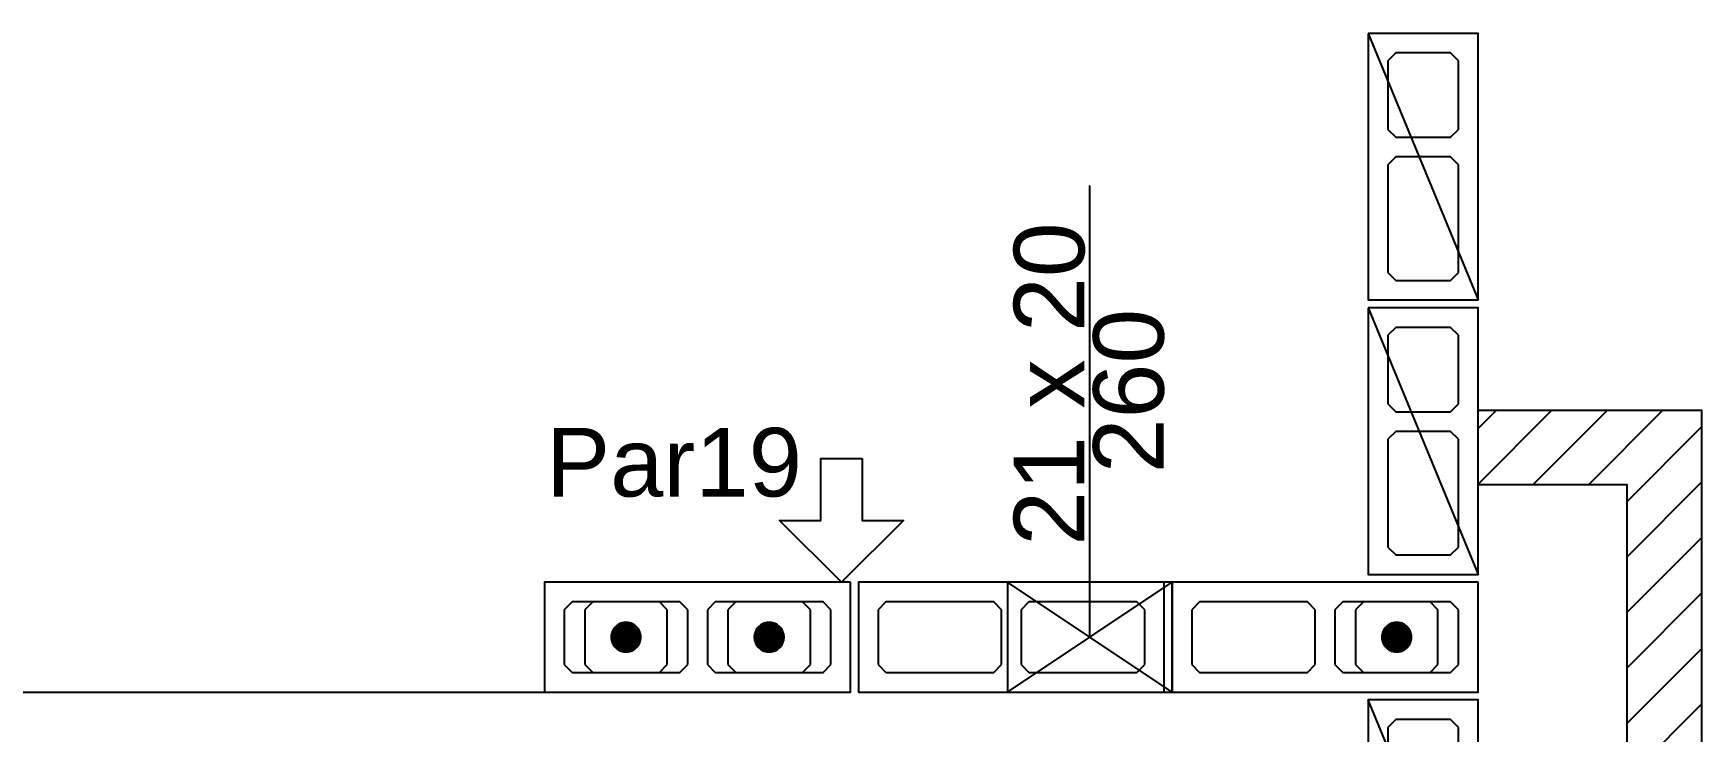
# Model space of a CAD drawing. Extents: x 0 to 119, y 0 to 84.
# Drawn here: x 27.327 to 31.58, y 40.42 to 42.201 of the extents above; entities that cross this region are included whole.
import ezdxf

# ---------------------------------------------------------------- set-up
doc = ezdxf.new("R2010")
doc.units = 0
doc.header["$MEASUREMENT"] = 0
doc.linetypes.add('ESTILO_TQS_0005', pattern=[0.4, 0.3, -0.1])
for name, color, linetype in [('27', 250, 'CONTINUOUS'), ('29', 9, 'CONTINUOUS'), ('3', 7, 'CONTINUOUS'), ('35', 255, 'CONTINUOUS')]:
    doc.layers.add(name, color=color, linetype=linetype)
doc.styles.add('TQS_ARIAL', font='arial.ttf')

msp = doc.modelspace()

# ---------------------------------------------------------------- linework, layer by layer
at = {"layer": '27', "color": 250, "linetype": 'ESTILO_TQS_0005'}
for points in [[(30.80025, 42.15055), (30.78025, 42.13055), (30.78025, 41.95555), (30.80025, 41.93555), (30.94025, 41.93555), (30.96025, 41.95555), (30.96025, 42.13055), (30.94025, 42.15055), (30.80025, 42.15055)], [(30.80025, 41.88555), (30.78025, 41.86555), (30.78025, 41.59055), (30.80025, 41.57055), (30.94025, 41.57055), (30.96025, 41.59055), (30.96025, 41.86555), (30.94025, 41.88555), (30.80025, 41.88555)], [(30.80025, 41.45055), (30.78025, 41.43055), (30.78025, 41.25555), (30.80025, 41.23555), (30.94025, 41.23555), (30.96025, 41.25555), (30.96025, 41.43055), (30.94025, 41.45055), (30.80025, 41.45055)], [(30.80025, 41.18555), (30.78025, 41.16555), (30.78025, 40.89055), (30.80025, 40.87055), (30.94025, 40.87055), (30.96025, 40.89055), (30.96025, 41.16555), (30.94025, 41.18555), (30.80025, 41.18555)], [(28.99525, 40.73055), (28.97525, 40.75055), (28.70025, 40.75055), (28.68025, 40.73055), (28.68025, 40.59055), (28.70025, 40.57055), (28.97525, 40.57055), (28.99525, 40.59055), (28.99525, 40.73055)], [(29.36025, 40.73055), (29.34025, 40.75055), (29.06525, 40.75055), (29.04525, 40.73055), (29.04525, 40.59055), (29.06525, 40.57055), (29.34025, 40.57055), (29.36025, 40.59055), (29.36025, 40.73055)], [(29.79525, 40.73055), (29.77525, 40.75055), (29.50025, 40.75055), (29.48025, 40.73055), (29.48025, 40.59055), (29.50025, 40.57055), (29.77525, 40.57055), (29.79525, 40.59055), (29.79525, 40.73055)], [(30.16025, 40.73055), (30.14025, 40.75055), (29.86525, 40.75055), (29.84525, 40.73055), (29.84525, 40.59055), (29.86525, 40.57055), (30.14025, 40.57055), (30.16025, 40.59055), (30.16025, 40.73055)], [(30.59525, 40.73055), (30.57525, 40.75055), (30.30025, 40.75055), (30.28025, 40.73055), (30.28025, 40.59055), (30.30025, 40.57055), (30.57525, 40.57055), (30.59525, 40.59055), (30.59525, 40.73055)], [(30.96025, 40.73055), (30.94025, 40.75055), (30.66525, 40.75055), (30.64525, 40.73055), (30.64525, 40.59055), (30.66525, 40.57055), (30.94025, 40.57055), (30.96025, 40.59055), (30.96025, 40.73055)], [(30.94025, 40.13555), (30.96025, 40.15555), (30.96025, 40.43055), (30.94025, 40.45055), (30.80025, 40.45055), (30.78025, 40.43055), (30.78025, 40.15555), (30.80025, 40.13555), (30.94025, 40.13555)]]:
    msp.add_lwpolyline(points, dxfattribs=at)
at = {"layer": '29', "color": 9, "linetype": 'Continuous'}
for p, q in [((31.01025, 41.051166), (31.198608, 41.239525)), ((31.01025, 41.192588), (31.057187, 41.239525)), ((31.15003, 41.049525), (31.34003, 41.239525)), ((31.291451, 41.049525), (31.481451, 41.239525)), ((31.390294, 41.006946), (31.580293, 41.196945)), ((31.390294, 40.865525), (31.580293, 41.055524)), ((31.390294, 40.724103), (31.580293, 40.914102)), ((31.390294, 40.582682), (31.580293, 40.772681)), ((31.390294, 40.441261), (31.580293, 40.631259)), ((31.390294, 40.299839), (31.580293, 40.489838))]:
    msp.add_line(p, q, dxfattribs=at)
msp.add_lwpolyline([(31.01025, 41.239525), (31.580293, 41.239525), (31.580293, 39.40055), (31.390294, 39.40055), (31.390294, 41.049525), (31.01025, 41.049525), (31.01025, 41.239525)], dxfattribs=at)
at = {"layer": '3', "color": 7, "linetype": 'Continuous'}
for p, q in [((30.73025, 42.20055), (31.01025, 41.52055)), ((30.73025, 41.50055), (31.01025, 40.82055)), ((30.23025, 40.52055), (29.81025, 40.80055)), ((29.81025, 40.52055), (30.23025, 40.80055)), ((28.75275, 40.75055), (28.73275, 40.73055)), ((28.92275, 40.75055), (28.75275, 40.75055)), ((28.94275, 40.73055), (28.92275, 40.75055)), ((29.11775, 40.75055), (29.09775, 40.73055)), ((29.28775, 40.75055), (29.11775, 40.75055)), ((29.30775, 40.73055), (29.28775, 40.75055)), ((30.71775, 40.75055), (30.69775, 40.73055)), ((30.88775, 40.75055), (30.71775, 40.75055)), ((30.90775, 40.73055), (30.88775, 40.75055)), ((28.73275, 40.73055), (28.73275, 40.59055)), ((28.94275, 40.59055), (28.94275, 40.73055)), ((29.09775, 40.73055), (29.09775, 40.59055)), ((29.30775, 40.59055), (29.30775, 40.73055)), ((30.69775, 40.73055), (30.69775, 40.59055)), ((30.90775, 40.59055), (30.90775, 40.73055)), ((28.73275, 40.59055), (28.75275, 40.57055)), ((28.92275, 40.57055), (28.94275, 40.59055)), ((29.09775, 40.59055), (29.11775, 40.57055)), ((29.28775, 40.57055), (29.30775, 40.59055)), ((30.69775, 40.59055), (30.71775, 40.57055)), ((30.88775, 40.57055), (30.90775, 40.59055)), ((28.75275, 40.57055), (28.92275, 40.57055)), ((29.11775, 40.57055), (29.28775, 40.57055)), ((30.71775, 40.57055), (30.88775, 40.57055)), ((31.01025, 39.82055), (30.73025, 40.50055))]:
    msp.add_line(p, q, dxfattribs=at)
for points in [[(30.73025, 42.20055), (30.73025, 41.52055), (31.01025, 41.52055), (31.01025, 42.20055), (30.73025, 42.20055)], [(30.02025, 40.66055), (30.02025, 41.812779)], [(30.73025, 41.50055), (30.73025, 40.82055), (31.01025, 40.82055), (31.01025, 41.50055), (30.73025, 41.50055)], [(29.439762, 41.116497), (29.439762, 40.958524), (29.545078, 40.958524), (29.387104, 40.80055), (29.229131, 40.958524), (29.334446, 40.958524), (29.334446, 41.116497), (29.439762, 41.116497)], [(29.41025, 40.80055), (28.63025, 40.80055), (28.63025, 40.52055), (29.41025, 40.52055), (29.41025, 40.80055)], [(30.21025, 40.80055), (29.43025, 40.80055), (29.43025, 40.52055), (30.21025, 40.52055), (30.21025, 40.80055)], [(30.23025, 40.52055), (30.23025, 40.80055), (29.81025, 40.80055), (29.81025, 40.52055), (30.23025, 40.52055)], [(31.01025, 40.80055), (30.23025, 40.80055), (30.23025, 40.52055), (31.01025, 40.52055), (31.01025, 40.80055)], [(28.83835, 40.66055), (28.838347, 40.660489), (28.838338, 40.660429), (28.838322, 40.66037), (28.838301, 40.660313), (28.838275, 40.660259), (28.838242, 40.660207), (28.838205, 40.660159), (28.838163, 40.660115), (28.838117, 40.660076), (28.838067, 40.660041), (28.838014, 40.660011), (28.837958, 40.659987), (28.8379, 40.659969), (28.837841, 40.659957), (28.83778, 40.659951), (28.83772, 40.659951), (28.837659, 40.659957), (28.8376, 40.659969), (28.837542, 40.659987), (28.837486, 40.660011), (28.837433, 40.660041), (28.837383, 40.660076), (28.837337, 40.660115), (28.837295, 40.660159), (28.837258, 40.660207), (28.837225, 40.660259), (28.837199, 40.660313), (28.837178, 40.66037), (28.837162, 40.660429), (28.837153, 40.660489), (28.83715, 40.66055), (28.87555, 40.66055), (28.875356, 40.664374), (28.874776, 40.668159), (28.873816, 40.671866), (28.872487, 40.675457), (28.8708, 40.678894), (28.868775, 40.682144), (28.866431, 40.685172), (28.863793, 40.687947), (28.860888, 40.690441), (28.857745, 40.692629), (28.854397, 40.694487), (28.850878, 40.695997), (28.847225, 40.697143), (28.843474, 40.697914), (28.839665, 40.698301), (28.835835, 40.698301), (28.832026, 40.697914), (28.828275, 40.697143), (28.824622, 40.695997), (28.821103, 40.694487), (28.817755, 40.692629), (28.814612, 40.690441), (28.811707, 40.687947), (28.809069, 40.685172), (28.806725, 40.682144), (28.8047, 40.678894), (28.803013, 40.675457), (28.801684, 40.671866), (28.800724, 40.668159), (28.800144, 40.664374), (28.79995, 40.66055), (28.83835, 40.66055)], [(29.20335, 40.66055), (29.203347, 40.660489), (29.203338, 40.660429), (29.203322, 40.66037), (29.203301, 40.660313), (29.203275, 40.660259), (29.203242, 40.660207), (29.203205, 40.660159), (29.203163, 40.660115), (29.203117, 40.660076), (29.203067, 40.660041), (29.203014, 40.660011), (29.202958, 40.659987), (29.2029, 40.659969), (29.202841, 40.659957), (29.20278, 40.659951), (29.20272, 40.659951), (29.202659, 40.659957), (29.2026, 40.659969), (29.202542, 40.659987), (29.202486, 40.660011), (29.202433, 40.660041), (29.202383, 40.660076), (29.202337, 40.660115), (29.202295, 40.660159), (29.202258, 40.660207), (29.202225, 40.660259), (29.202199, 40.660313), (29.202178, 40.66037), (29.202162, 40.660429), (29.202153, 40.660489), (29.20215, 40.66055), (29.24055, 40.66055), (29.240356, 40.664374), (29.239776, 40.668159), (29.238816, 40.671866), (29.237487, 40.675457), (29.2358, 40.678894), (29.233775, 40.682144), (29.231431, 40.685172), (29.228793, 40.687947), (29.225888, 40.690441), (29.222745, 40.692629), (29.219397, 40.694487), (29.215878, 40.695997), (29.212225, 40.697143), (29.208474, 40.697914), (29.204665, 40.698301), (29.200835, 40.698301), (29.197026, 40.697914), (29.193275, 40.697143), (29.189622, 40.695997), (29.186103, 40.694487), (29.182755, 40.692629), (29.179612, 40.690441), (29.176707, 40.687947), (29.174069, 40.685172), (29.171725, 40.682144), (29.1697, 40.678894), (29.168013, 40.675457), (29.166684, 40.671866), (29.165724, 40.668159), (29.165144, 40.664374), (29.16495, 40.66055), (29.20335, 40.66055)], [(30.80335, 40.66055), (30.803347, 40.660489), (30.803338, 40.660429), (30.803322, 40.66037), (30.803301, 40.660313), (30.803275, 40.660259), (30.803242, 40.660207), (30.803205, 40.660159), (30.803163, 40.660115), (30.803117, 40.660076), (30.803067, 40.660041), (30.803014, 40.660011), (30.802958, 40.659987), (30.8029, 40.659969), (30.802841, 40.659957), (30.80278, 40.659951), (30.80272, 40.659951), (30.802659, 40.659957), (30.8026, 40.659969), (30.802542, 40.659987), (30.802486, 40.660011), (30.802433, 40.660041), (30.802383, 40.660076), (30.802337, 40.660115), (30.802295, 40.660159), (30.802258, 40.660207), (30.802225, 40.660259), (30.802199, 40.660313), (30.802178, 40.66037), (30.802162, 40.660429), (30.802153, 40.660489), (30.80215, 40.66055), (30.84055, 40.66055), (30.840356, 40.664374), (30.839776, 40.668159), (30.838816, 40.671866), (30.837487, 40.675457), (30.8358, 40.678894), (30.833775, 40.682144), (30.831431, 40.685172), (30.828793, 40.687947), (30.825888, 40.690441), (30.822745, 40.692629), (30.819397, 40.694487), (30.815878, 40.695997), (30.812225, 40.697143), (30.808474, 40.697914), (30.804665, 40.698301), (30.800835, 40.698301), (30.797026, 40.697914), (30.793275, 40.697143), (30.789622, 40.695997), (30.786103, 40.694487), (30.782755, 40.692629), (30.779612, 40.690441), (30.776707, 40.687947), (30.774069, 40.685172), (30.771725, 40.682144), (30.7697, 40.678894), (30.768013, 40.675457), (30.766684, 40.671866), (30.765724, 40.668159), (30.765144, 40.664374), (30.76495, 40.66055), (30.80335, 40.66055)], [(28.83715, 40.66055), (28.837153, 40.660611), (28.837162, 40.660671), (28.837178, 40.66073), (28.837199, 40.660787), (28.837225, 40.660841), (28.837258, 40.660893), (28.837295, 40.660941), (28.837337, 40.660985), (28.837383, 40.661024), (28.837433, 40.661059), (28.837486, 40.661089), (28.837542, 40.661113), (28.8376, 40.661131), (28.837659, 40.661143), (28.83772, 40.661149), (28.83778, 40.661149), (28.837841, 40.661143), (28.8379, 40.661131), (28.837958, 40.661113), (28.838014, 40.661089), (28.838067, 40.661059), (28.838117, 40.661024), (28.838163, 40.660985), (28.838205, 40.660941), (28.838242, 40.660893), (28.838275, 40.660841), (28.838301, 40.660787), (28.838322, 40.66073), (28.838338, 40.660671), (28.838347, 40.660611), (28.83835, 40.66055), (28.79995, 40.66055), (28.800144, 40.656726), (28.800724, 40.652941), (28.801684, 40.649234), (28.803013, 40.645643), (28.8047, 40.642206), (28.806725, 40.638956), (28.809069, 40.635928), (28.811707, 40.633153), (28.814612, 40.630659), (28.817755, 40.628471), (28.821103, 40.626613), (28.824622, 40.625103), (28.828275, 40.623957), (28.832026, 40.623186), (28.835835, 40.622799), (28.839665, 40.622799), (28.843474, 40.623186), (28.847225, 40.623957), (28.850878, 40.625103), (28.854397, 40.626613), (28.857745, 40.628471), (28.860888, 40.630659), (28.863793, 40.633153), (28.866431, 40.635928), (28.868775, 40.638956), (28.8708, 40.642206), (28.872487, 40.645643), (28.873816, 40.649234), (28.874776, 40.652941), (28.875356, 40.656726), (28.87555, 40.66055), (28.83715, 40.66055)], [(29.20215, 40.66055), (29.202153, 40.660611), (29.202162, 40.660671), (29.202178, 40.66073), (29.202199, 40.660787), (29.202225, 40.660841), (29.202258, 40.660893), (29.202295, 40.660941), (29.202337, 40.660985), (29.202383, 40.661024), (29.202433, 40.661059), (29.202486, 40.661089), (29.202542, 40.661113), (29.2026, 40.661131), (29.202659, 40.661143), (29.20272, 40.661149), (29.20278, 40.661149), (29.202841, 40.661143), (29.2029, 40.661131), (29.202958, 40.661113), (29.203014, 40.661089), (29.203067, 40.661059), (29.203117, 40.661024), (29.203163, 40.660985), (29.203205, 40.660941), (29.203242, 40.660893), (29.203275, 40.660841), (29.203301, 40.660787), (29.203322, 40.66073), (29.203338, 40.660671), (29.203347, 40.660611), (29.20335, 40.66055), (29.16495, 40.66055), (29.165144, 40.656726), (29.165724, 40.652941), (29.166684, 40.649234), (29.168013, 40.645643), (29.1697, 40.642206), (29.171725, 40.638956), (29.174069, 40.635928), (29.176707, 40.633153), (29.179612, 40.630659), (29.182755, 40.628471), (29.186103, 40.626613), (29.189622, 40.625103), (29.193275, 40.623957), (29.197026, 40.623186), (29.200835, 40.622799), (29.204665, 40.622799), (29.208474, 40.623186), (29.212225, 40.623957), (29.215878, 40.625103), (29.219397, 40.626613), (29.222745, 40.628471), (29.225888, 40.630659), (29.228793, 40.633153), (29.231431, 40.635928), (29.233775, 40.638956), (29.2358, 40.642206), (29.237487, 40.645643), (29.238816, 40.649234), (29.239776, 40.652941), (29.240356, 40.656726), (29.24055, 40.66055), (29.20215, 40.66055)], [(30.80215, 40.66055), (30.802153, 40.660611), (30.802162, 40.660671), (30.802178, 40.66073), (30.802199, 40.660787), (30.802225, 40.660841), (30.802258, 40.660893), (30.802295, 40.660941), (30.802337, 40.660985), (30.802383, 40.661024), (30.802433, 40.661059), (30.802486, 40.661089), (30.802542, 40.661113), (30.8026, 40.661131), (30.802659, 40.661143), (30.80272, 40.661149), (30.80278, 40.661149), (30.802841, 40.661143), (30.8029, 40.661131), (30.802958, 40.661113), (30.803014, 40.661089), (30.803067, 40.661059), (30.803117, 40.661024), (30.803163, 40.660985), (30.803205, 40.660941), (30.803242, 40.660893), (30.803275, 40.660841), (30.803301, 40.660787), (30.803322, 40.66073), (30.803338, 40.660671), (30.803347, 40.660611), (30.80335, 40.66055), (30.76495, 40.66055), (30.765144, 40.656726), (30.765724, 40.652941), (30.766684, 40.649234), (30.768013, 40.645643), (30.7697, 40.642206), (30.771725, 40.638956), (30.774069, 40.635928), (30.776707, 40.633153), (30.779612, 40.630659), (30.782755, 40.628471), (30.786103, 40.626613), (30.789622, 40.625103), (30.793275, 40.623957), (30.797026, 40.623186), (30.800835, 40.622799), (30.804665, 40.622799), (30.808474, 40.623186), (30.812225, 40.623957), (30.815878, 40.625103), (30.819397, 40.626613), (30.822745, 40.628471), (30.825888, 40.630659), (30.828793, 40.633153), (30.831431, 40.635928), (30.833775, 40.638956), (30.8358, 40.642206), (30.837487, 40.645643), (30.838816, 40.649234), (30.839776, 40.652941), (30.840356, 40.656726), (30.84055, 40.66055), (30.80215, 40.66055)], [(25.61025, 40.52055), (28.63025, 40.52055)], [(31.01025, 39.82055), (31.01025, 40.50055), (30.73025, 40.50055), (30.73025, 39.82055), (31.01025, 39.82055)]]:
    msp.add_lwpolyline(points, dxfattribs=at)
for centre in [(28.83775, 40.66055), (29.20275, 40.66055), (30.80275, 40.66055)]:
    msp.add_circle(centre, 0.0372, dxfattribs=at)
for points in [[(28.83835, 40.66055), (28.800724, 40.668159), (28.800144, 40.664374)], [(28.83835, 40.66055), (28.801684, 40.671866), (28.800724, 40.668159)], [(28.83835, 40.66055), (28.803013, 40.675457), (28.801684, 40.671866)], [(28.83835, 40.66055), (28.8047, 40.678894), (28.803013, 40.675457)], [(28.83835, 40.66055), (28.806725, 40.682144), (28.8047, 40.678894)], [(28.83835, 40.66055), (28.809069, 40.685172), (28.806725, 40.682144)], [(28.83835, 40.66055), (28.811707, 40.687947), (28.809069, 40.685172)], [(28.83835, 40.66055), (28.814612, 40.690441), (28.811707, 40.687947)], [(28.83835, 40.66055), (28.817755, 40.692629), (28.814612, 40.690441)], [(28.83835, 40.66055), (28.821103, 40.694487), (28.817755, 40.692629)], [(28.83835, 40.66055), (28.824622, 40.695997), (28.821103, 40.694487)], [(28.83835, 40.66055), (28.828275, 40.697143), (28.824622, 40.695997)], [(28.83835, 40.66055), (28.832026, 40.697914), (28.828275, 40.697143)], [(28.83835, 40.66055), (28.835835, 40.698301), (28.832026, 40.697914)], [(28.83835, 40.66055), (28.839665, 40.698301), (28.835835, 40.698301)], [(28.87555, 40.66055), (28.839665, 40.698301), (28.83835, 40.66055)], [(28.87555, 40.66055), (28.843474, 40.697914), (28.839665, 40.698301)], [(28.87555, 40.66055), (28.847225, 40.697143), (28.843474, 40.697914)], [(28.87555, 40.66055), (28.850878, 40.695997), (28.847225, 40.697143)], [(28.87555, 40.66055), (28.854397, 40.694487), (28.850878, 40.695997)], [(28.87555, 40.66055), (28.857745, 40.692629), (28.854397, 40.694487)], [(28.87555, 40.66055), (28.860888, 40.690441), (28.857745, 40.692629)], [(28.87555, 40.66055), (28.863793, 40.687947), (28.860888, 40.690441)], [(28.87555, 40.66055), (28.866431, 40.685172), (28.863793, 40.687947)], [(28.87555, 40.66055), (28.868775, 40.682144), (28.866431, 40.685172)], [(28.87555, 40.66055), (28.8708, 40.678894), (28.868775, 40.682144)], [(28.87555, 40.66055), (28.872487, 40.675457), (28.8708, 40.678894)], [(28.87555, 40.66055), (28.873816, 40.671866), (28.872487, 40.675457)], [(28.87555, 40.66055), (28.874776, 40.668159), (28.873816, 40.671866)], [(28.87555, 40.66055), (28.875356, 40.664374), (28.874776, 40.668159)], [(29.20335, 40.66055), (29.165724, 40.668159), (29.165144, 40.664374)], [(29.20335, 40.66055), (29.166684, 40.671866), (29.165724, 40.668159)], [(29.20335, 40.66055), (29.168013, 40.675457), (29.166684, 40.671866)], [(29.20335, 40.66055), (29.1697, 40.678894), (29.168013, 40.675457)], [(29.20335, 40.66055), (29.171725, 40.682144), (29.1697, 40.678894)], [(29.20335, 40.66055), (29.174069, 40.685172), (29.171725, 40.682144)], [(29.20335, 40.66055), (29.176707, 40.687947), (29.174069, 40.685172)], [(29.20335, 40.66055), (29.179612, 40.690441), (29.176707, 40.687947)], [(29.20335, 40.66055), (29.182755, 40.692629), (29.179612, 40.690441)], [(29.20335, 40.66055), (29.186103, 40.694487), (29.182755, 40.692629)], [(29.20335, 40.66055), (29.189622, 40.695997), (29.186103, 40.694487)], [(29.20335, 40.66055), (29.193275, 40.697143), (29.189622, 40.695997)], [(29.20335, 40.66055), (29.197026, 40.697914), (29.193275, 40.697143)], [(29.20335, 40.66055), (29.200835, 40.698301), (29.197026, 40.697914)], [(29.20335, 40.66055), (29.204665, 40.698301), (29.200835, 40.698301)], [(29.24055, 40.66055), (29.204665, 40.698301), (29.20335, 40.66055)], [(29.24055, 40.66055), (29.208474, 40.697914), (29.204665, 40.698301)], [(29.24055, 40.66055), (29.212225, 40.697143), (29.208474, 40.697914)], [(29.24055, 40.66055), (29.215878, 40.695997), (29.212225, 40.697143)], [(29.24055, 40.66055), (29.219397, 40.694487), (29.215878, 40.695997)], [(29.24055, 40.66055), (29.222745, 40.692629), (29.219397, 40.694487)], [(29.24055, 40.66055), (29.225888, 40.690441), (29.222745, 40.692629)], [(29.24055, 40.66055), (29.228793, 40.687947), (29.225888, 40.690441)], [(29.24055, 40.66055), (29.231431, 40.685172), (29.228793, 40.687947)], [(29.24055, 40.66055), (29.233775, 40.682144), (29.231431, 40.685172)], [(29.24055, 40.66055), (29.2358, 40.678894), (29.233775, 40.682144)], [(29.24055, 40.66055), (29.237487, 40.675457), (29.2358, 40.678894)], [(29.24055, 40.66055), (29.238816, 40.671866), (29.237487, 40.675457)], [(29.24055, 40.66055), (29.239776, 40.668159), (29.238816, 40.671866)], [(29.24055, 40.66055), (29.240356, 40.664374), (29.239776, 40.668159)], [(30.80335, 40.66055), (30.765724, 40.668159), (30.765144, 40.664374)], [(30.80335, 40.66055), (30.766684, 40.671866), (30.765724, 40.668159)], [(30.80335, 40.66055), (30.768013, 40.675457), (30.766684, 40.671866)], [(30.80335, 40.66055), (30.7697, 40.678894), (30.768013, 40.675457)], [(30.80335, 40.66055), (30.771725, 40.682144), (30.7697, 40.678894)], [(30.80335, 40.66055), (30.774069, 40.685172), (30.771725, 40.682144)], [(30.80335, 40.66055), (30.776707, 40.687947), (30.774069, 40.685172)], [(30.80335, 40.66055), (30.779612, 40.690441), (30.776707, 40.687947)], [(30.80335, 40.66055), (30.782755, 40.692629), (30.779612, 40.690441)], [(30.80335, 40.66055), (30.786103, 40.694487), (30.782755, 40.692629)], [(30.80335, 40.66055), (30.789622, 40.695997), (30.786103, 40.694487)], [(30.80335, 40.66055), (30.793275, 40.697143), (30.789622, 40.695997)], [(30.80335, 40.66055), (30.797026, 40.697914), (30.793275, 40.697143)], [(30.80335, 40.66055), (30.800835, 40.698301), (30.797026, 40.697914)], [(30.80335, 40.66055), (30.804665, 40.698301), (30.800835, 40.698301)], [(30.84055, 40.66055), (30.804665, 40.698301), (30.80335, 40.66055)], [(30.84055, 40.66055), (30.808474, 40.697914), (30.804665, 40.698301)], [(30.84055, 40.66055), (30.812225, 40.697143), (30.808474, 40.697914)], [(30.84055, 40.66055), (30.815878, 40.695997), (30.812225, 40.697143)], [(30.84055, 40.66055), (30.819397, 40.694487), (30.815878, 40.695997)], [(30.84055, 40.66055), (30.822745, 40.692629), (30.819397, 40.694487)], [(30.84055, 40.66055), (30.825888, 40.690441), (30.822745, 40.692629)], [(30.84055, 40.66055), (30.828793, 40.687947), (30.825888, 40.690441)], [(30.84055, 40.66055), (30.831431, 40.685172), (30.828793, 40.687947)], [(30.84055, 40.66055), (30.833775, 40.682144), (30.831431, 40.685172)], [(30.84055, 40.66055), (30.8358, 40.678894), (30.833775, 40.682144)], [(30.84055, 40.66055), (30.837487, 40.675457), (30.8358, 40.678894)], [(30.84055, 40.66055), (30.838816, 40.671866), (30.837487, 40.675457)], [(30.84055, 40.66055), (30.839776, 40.668159), (30.838816, 40.671866)], [(30.84055, 40.66055), (30.840356, 40.664374), (30.839776, 40.668159)], [(28.83835, 40.66055), (28.800144, 40.664374), (28.79995, 40.66055)], [(28.83715, 40.66055), (28.79995, 40.66055), (28.800144, 40.656726)], [(28.83715, 40.66055), (28.800144, 40.656726), (28.800724, 40.652941)], [(28.83715, 40.66055), (28.800724, 40.652941), (28.801684, 40.649234)], [(28.83715, 40.66055), (28.801684, 40.649234), (28.803013, 40.645643)], [(28.83715, 40.66055), (28.803013, 40.645643), (28.8047, 40.642206)], [(28.83715, 40.66055), (28.8047, 40.642206), (28.806725, 40.638956)], [(28.83715, 40.66055), (28.806725, 40.638956), (28.809069, 40.635928)], [(28.83715, 40.66055), (28.809069, 40.635928), (28.811707, 40.633153)], [(28.83715, 40.66055), (28.811707, 40.633153), (28.814612, 40.630659)], [(28.83715, 40.66055), (28.814612, 40.630659), (28.817755, 40.628471)], [(28.83715, 40.66055), (28.817755, 40.628471), (28.821103, 40.626613)], [(28.83715, 40.66055), (28.821103, 40.626613), (28.824622, 40.625103)], [(28.83715, 40.66055), (28.824622, 40.625103), (28.828275, 40.623957)], [(28.83715, 40.66055), (28.828275, 40.623957), (28.832026, 40.623186)], [(28.83715, 40.66055), (28.832026, 40.623186), (28.835835, 40.622799)], [(28.83715, 40.66055), (28.835835, 40.622799), (28.839665, 40.622799)], [(28.837383, 40.661024), (28.837178, 40.66073), (28.83715, 40.66055)], [(28.837383, 40.661024), (28.83715, 40.66055), (28.83715, 40.66055)], [(28.837383, 40.661024), (28.83715, 40.66055), (28.83715, 40.66055)], [(28.837383, 40.661024), (28.83715, 40.66055), (28.83715, 40.66055)], [(28.837383, 40.661024), (28.83715, 40.66055), (28.83715, 40.66055)], [(28.837383, 40.661024), (28.83715, 40.66055), (28.83715, 40.66055)], [(28.837383, 40.661024), (28.83715, 40.66055), (28.83715, 40.66055)], [(28.837383, 40.661024), (28.83715, 40.66055), (28.83715, 40.66055)], [(28.837383, 40.661024), (28.83715, 40.66055), (28.83715, 40.66055)], [(28.837383, 40.661024), (28.83715, 40.66055), (28.83715, 40.66055)], [(28.837383, 40.661024), (28.83715, 40.66055), (28.83715, 40.66055)], [(28.837383, 40.661024), (28.83715, 40.66055), (28.83715, 40.66055)], [(28.837383, 40.661024), (28.83715, 40.66055), (28.83715, 40.66055)], [(28.837383, 40.661024), (28.83715, 40.66055), (28.83715, 40.66055)], [(28.837383, 40.661024), (28.83715, 40.66055), (28.83715, 40.66055)], [(28.837383, 40.661024), (28.83715, 40.66055), (28.83715, 40.66055)], [(28.837383, 40.661024), (28.83715, 40.66055), (28.83715, 40.66055)], [(28.837383, 40.661024), (28.83715, 40.66055), (28.83715, 40.66055)], [(28.837383, 40.661024), (28.83715, 40.66055), (28.83715, 40.66055)], [(28.837383, 40.661024), (28.83715, 40.66055), (28.83715, 40.66055)], [(28.837383, 40.661024), (28.83715, 40.66055), (28.83715, 40.66055)], [(28.837383, 40.661024), (28.83715, 40.66055), (28.83715, 40.66055)], [(28.837383, 40.661024), (28.83715, 40.66055), (28.83715, 40.66055)], [(28.83715, 40.66055), (28.839665, 40.622799), (28.87555, 40.66055)], [(28.837383, 40.661024), (28.837225, 40.660841), (28.837178, 40.66073)], [(28.837383, 40.661024), (28.837258, 40.660893), (28.837225, 40.660841)], [(28.837383, 40.661024), (28.837295, 40.660941), (28.837258, 40.660893)], [(28.837383, 40.661024), (28.837337, 40.660985), (28.837295, 40.660941)], [(28.837383, 40.661024), (28.837383, 40.661024), (28.837337, 40.660985)], [(28.837383, 40.661024), (28.837337, 40.660985), (28.837337, 40.660985)], [(28.837383, 40.661024), (28.837383, 40.661024), (28.837383, 40.661024)], [(28.83835, 40.66055), (28.838117, 40.660076), (28.838117, 40.660076)], [(28.83835, 40.66055), (28.838117, 40.660076), (28.838117, 40.660076)], [(28.83835, 40.66055), (28.838117, 40.660076), (28.838163, 40.660115)], [(28.83835, 40.66055), (28.838163, 40.660115), (28.838163, 40.660115)], [(28.83835, 40.66055), (28.838163, 40.660115), (28.838205, 40.660159)], [(28.83835, 40.66055), (28.838205, 40.660159), (28.838242, 40.660207)], [(28.83835, 40.66055), (28.838242, 40.660207), (28.838275, 40.660259)], [(28.83835, 40.66055), (28.838275, 40.660259), (28.838322, 40.66037)], [(28.83835, 40.66055), (28.838322, 40.66037), (28.83835, 40.66055)], [(28.83835, 40.66055), (28.83835, 40.66055), (28.83835, 40.66055)], [(28.83835, 40.66055), (28.83835, 40.66055), (28.83835, 40.66055)], [(28.83835, 40.66055), (28.83835, 40.66055), (28.83835, 40.66055)], [(28.83835, 40.66055), (28.83835, 40.66055), (28.83835, 40.66055)], [(28.83835, 40.66055), (28.83835, 40.66055), (28.83835, 40.66055)], [(28.83835, 40.66055), (28.83835, 40.66055), (28.83835, 40.66055)], [(28.83835, 40.66055), (28.83835, 40.66055), (28.83835, 40.66055)], [(28.83835, 40.66055), (28.83835, 40.66055), (28.83835, 40.66055)], [(28.83835, 40.66055), (28.83835, 40.66055), (28.83835, 40.66055)], [(28.83835, 40.66055), (28.83835, 40.66055), (28.83835, 40.66055)], [(28.83835, 40.66055), (28.83835, 40.66055), (28.83835, 40.66055)], [(28.83835, 40.66055), (28.83835, 40.66055), (28.83835, 40.66055)], [(28.83835, 40.66055), (28.83835, 40.66055), (28.83835, 40.66055)], [(28.83835, 40.66055), (28.83835, 40.66055), (28.83835, 40.66055)], [(28.83835, 40.66055), (28.83835, 40.66055), (28.83835, 40.66055)], [(28.83835, 40.66055), (28.83835, 40.66055), (28.83835, 40.66055)], [(28.83835, 40.66055), (28.83835, 40.66055), (28.83835, 40.66055)], [(28.83835, 40.66055), (28.83835, 40.66055), (28.83835, 40.66055)], [(28.83835, 40.66055), (28.83835, 40.66055), (28.83835, 40.66055)], [(28.83835, 40.66055), (28.83835, 40.66055), (28.83835, 40.66055)], [(28.83835, 40.66055), (28.83835, 40.66055), (28.83835, 40.66055)], [(28.87555, 40.66055), (28.839665, 40.622799), (28.843474, 40.623186)], [(28.87555, 40.66055), (28.843474, 40.623186), (28.847225, 40.623957)], [(28.87555, 40.66055), (28.847225, 40.623957), (28.850878, 40.625103)], [(28.87555, 40.66055), (28.850878, 40.625103), (28.854397, 40.626613)], [(28.87555, 40.66055), (28.854397, 40.626613), (28.857745, 40.628471)], [(28.87555, 40.66055), (28.857745, 40.628471), (28.860888, 40.630659)], [(28.87555, 40.66055), (28.860888, 40.630659), (28.863793, 40.633153)], [(28.87555, 40.66055), (28.863793, 40.633153), (28.866431, 40.635928)], [(28.87555, 40.66055), (28.866431, 40.635928), (28.868775, 40.638956)], [(28.87555, 40.66055), (28.868775, 40.638956), (28.8708, 40.642206)], [(28.87555, 40.66055), (28.8708, 40.642206), (28.872487, 40.645643)], [(28.87555, 40.66055), (28.872487, 40.645643), (28.873816, 40.649234)], [(28.87555, 40.66055), (28.873816, 40.649234), (28.874776, 40.652941)], [(28.87555, 40.66055), (28.874776, 40.652941), (28.875356, 40.656726)], [(29.20335, 40.66055), (29.165144, 40.664374), (29.16495, 40.66055)], [(29.20215, 40.66055), (29.16495, 40.66055), (29.165144, 40.656726)], [(29.20215, 40.66055), (29.165144, 40.656726), (29.165724, 40.652941)], [(29.20215, 40.66055), (29.165724, 40.652941), (29.166684, 40.649234)], [(29.20215, 40.66055), (29.166684, 40.649234), (29.168013, 40.645643)], [(29.20215, 40.66055), (29.168013, 40.645643), (29.1697, 40.642206)], [(29.20215, 40.66055), (29.1697, 40.642206), (29.171725, 40.638956)], [(29.20215, 40.66055), (29.171725, 40.638956), (29.174069, 40.635928)], [(29.20215, 40.66055), (29.174069, 40.635928), (29.176707, 40.633153)], [(29.20215, 40.66055), (29.176707, 40.633153), (29.179612, 40.630659)], [(29.20215, 40.66055), (29.179612, 40.630659), (29.182755, 40.628471)], [(29.20215, 40.66055), (29.182755, 40.628471), (29.186103, 40.626613)], [(29.20215, 40.66055), (29.186103, 40.626613), (29.189622, 40.625103)], [(29.20215, 40.66055), (29.189622, 40.625103), (29.193275, 40.623957)], [(29.20215, 40.66055), (29.193275, 40.623957), (29.197026, 40.623186)], [(29.20215, 40.66055), (29.197026, 40.623186), (29.200835, 40.622799)], [(29.20215, 40.66055), (29.200835, 40.622799), (29.204665, 40.622799)], [(29.202383, 40.661024), (29.202178, 40.66073), (29.20215, 40.66055)], [(29.202383, 40.661024), (29.20215, 40.66055), (29.20215, 40.66055)], [(29.202383, 40.661024), (29.20215, 40.66055), (29.20215, 40.66055)], [(29.202383, 40.661024), (29.20215, 40.66055), (29.20215, 40.66055)], [(29.202383, 40.661024), (29.20215, 40.66055), (29.20215, 40.66055)], [(29.202383, 40.661024), (29.20215, 40.66055), (29.20215, 40.66055)], [(29.202383, 40.661024), (29.20215, 40.66055), (29.20215, 40.66055)], [(29.202383, 40.661024), (29.20215, 40.66055), (29.20215, 40.66055)], [(29.202383, 40.661024), (29.20215, 40.66055), (29.20215, 40.66055)], [(29.202383, 40.661024), (29.20215, 40.66055), (29.20215, 40.66055)], [(29.202383, 40.661024), (29.20215, 40.66055), (29.20215, 40.66055)], [(29.202383, 40.661024), (29.20215, 40.66055), (29.20215, 40.66055)], [(29.202383, 40.661024), (29.20215, 40.66055), (29.20215, 40.66055)], [(29.202383, 40.661024), (29.20215, 40.66055), (29.20215, 40.66055)], [(29.202383, 40.661024), (29.20215, 40.66055), (29.20215, 40.66055)], [(29.202383, 40.661024), (29.20215, 40.66055), (29.20215, 40.66055)], [(29.202383, 40.661024), (29.20215, 40.66055), (29.20215, 40.66055)], [(29.202383, 40.661024), (29.20215, 40.66055), (29.20215, 40.66055)], [(29.202383, 40.661024), (29.20215, 40.66055), (29.20215, 40.66055)], [(29.202383, 40.661024), (29.20215, 40.66055), (29.20215, 40.66055)], [(29.202383, 40.661024), (29.20215, 40.66055), (29.20215, 40.66055)], [(29.202383, 40.661024), (29.20215, 40.66055), (29.20215, 40.66055)], [(29.202383, 40.661024), (29.20215, 40.66055), (29.20215, 40.66055)], [(29.20215, 40.66055), (29.204665, 40.622799), (29.24055, 40.66055)], [(29.202383, 40.661024), (29.202225, 40.660841), (29.202178, 40.66073)], [(29.202383, 40.661024), (29.202258, 40.660893), (29.202225, 40.660841)], [(29.202383, 40.661024), (29.202295, 40.660941), (29.202258, 40.660893)], [(29.202383, 40.661024), (29.202337, 40.660985), (29.202295, 40.660941)], [(29.202383, 40.661024), (29.202383, 40.661024), (29.202337, 40.660985)], [(29.202383, 40.661024), (29.202337, 40.660985), (29.202337, 40.660985)], [(29.202383, 40.661024), (29.202383, 40.661024), (29.202383, 40.661024)], [(29.20335, 40.66055), (29.203117, 40.660076), (29.203117, 40.660076)], [(29.20335, 40.66055), (29.203117, 40.660076), (29.203117, 40.660076)], [(29.20335, 40.66055), (29.203117, 40.660076), (29.203163, 40.660115)], [(29.20335, 40.66055), (29.203163, 40.660115), (29.203163, 40.660115)], [(29.20335, 40.66055), (29.203163, 40.660115), (29.203205, 40.660159)], [(29.20335, 40.66055), (29.203205, 40.660159), (29.203242, 40.660207)], [(29.20335, 40.66055), (29.203242, 40.660207), (29.203275, 40.660259)], [(29.20335, 40.66055), (29.203275, 40.660259), (29.203322, 40.66037)], [(29.20335, 40.66055), (29.203322, 40.66037), (29.20335, 40.66055)], [(29.20335, 40.66055), (29.20335, 40.66055), (29.20335, 40.66055)], [(29.20335, 40.66055), (29.20335, 40.66055), (29.20335, 40.66055)], [(29.20335, 40.66055), (29.20335, 40.66055), (29.20335, 40.66055)], [(29.20335, 40.66055), (29.20335, 40.66055), (29.20335, 40.66055)], [(29.20335, 40.66055), (29.20335, 40.66055), (29.20335, 40.66055)], [(29.20335, 40.66055), (29.20335, 40.66055), (29.20335, 40.66055)], [(29.20335, 40.66055), (29.20335, 40.66055), (29.20335, 40.66055)], [(29.20335, 40.66055), (29.20335, 40.66055), (29.20335, 40.66055)], [(29.20335, 40.66055), (29.20335, 40.66055), (29.20335, 40.66055)], [(29.20335, 40.66055), (29.20335, 40.66055), (29.20335, 40.66055)], [(29.20335, 40.66055), (29.20335, 40.66055), (29.20335, 40.66055)], [(29.20335, 40.66055), (29.20335, 40.66055), (29.20335, 40.66055)], [(29.20335, 40.66055), (29.20335, 40.66055), (29.20335, 40.66055)], [(29.20335, 40.66055), (29.20335, 40.66055), (29.20335, 40.66055)], [(29.20335, 40.66055), (29.20335, 40.66055), (29.20335, 40.66055)], [(29.20335, 40.66055), (29.20335, 40.66055), (29.20335, 40.66055)], [(29.20335, 40.66055), (29.20335, 40.66055), (29.20335, 40.66055)], [(29.20335, 40.66055), (29.20335, 40.66055), (29.20335, 40.66055)], [(29.20335, 40.66055), (29.20335, 40.66055), (29.20335, 40.66055)], [(29.20335, 40.66055), (29.20335, 40.66055), (29.20335, 40.66055)], [(29.20335, 40.66055), (29.20335, 40.66055), (29.20335, 40.66055)], [(29.24055, 40.66055), (29.204665, 40.622799), (29.208474, 40.623186)], [(29.24055, 40.66055), (29.208474, 40.623186), (29.212225, 40.623957)], [(29.24055, 40.66055), (29.212225, 40.623957), (29.215878, 40.625103)], [(29.24055, 40.66055), (29.215878, 40.625103), (29.219397, 40.626613)], [(29.24055, 40.66055), (29.219397, 40.626613), (29.222745, 40.628471)], [(29.24055, 40.66055), (29.222745, 40.628471), (29.225888, 40.630659)], [(29.24055, 40.66055), (29.225888, 40.630659), (29.228793, 40.633153)], [(29.24055, 40.66055), (29.228793, 40.633153), (29.231431, 40.635928)], [(29.24055, 40.66055), (29.231431, 40.635928), (29.233775, 40.638956)], [(29.24055, 40.66055), (29.233775, 40.638956), (29.2358, 40.642206)], [(29.24055, 40.66055), (29.2358, 40.642206), (29.237487, 40.645643)], [(29.24055, 40.66055), (29.237487, 40.645643), (29.238816, 40.649234)], [(29.24055, 40.66055), (29.238816, 40.649234), (29.239776, 40.652941)], [(29.24055, 40.66055), (29.239776, 40.652941), (29.240356, 40.656726)], [(30.80335, 40.66055), (30.765144, 40.664374), (30.76495, 40.66055)], [(30.80215, 40.66055), (30.76495, 40.66055), (30.765144, 40.656726)], [(30.80215, 40.66055), (30.765144, 40.656726), (30.765724, 40.652941)], [(30.80215, 40.66055), (30.765724, 40.652941), (30.766684, 40.649234)], [(30.80215, 40.66055), (30.766684, 40.649234), (30.768013, 40.645643)], [(30.80215, 40.66055), (30.768013, 40.645643), (30.7697, 40.642206)], [(30.80215, 40.66055), (30.7697, 40.642206), (30.771725, 40.638956)], [(30.80215, 40.66055), (30.771725, 40.638956), (30.774069, 40.635928)], [(30.80215, 40.66055), (30.774069, 40.635928), (30.776707, 40.633153)], [(30.80215, 40.66055), (30.776707, 40.633153), (30.779612, 40.630659)], [(30.80215, 40.66055), (30.779612, 40.630659), (30.782755, 40.628471)], [(30.80215, 40.66055), (30.782755, 40.628471), (30.786103, 40.626613)], [(30.80215, 40.66055), (30.786103, 40.626613), (30.789622, 40.625103)], [(30.80215, 40.66055), (30.789622, 40.625103), (30.793275, 40.623957)], [(30.80215, 40.66055), (30.793275, 40.623957), (30.797026, 40.623186)], [(30.80215, 40.66055), (30.797026, 40.623186), (30.800835, 40.622799)], [(30.80215, 40.66055), (30.800835, 40.622799), (30.804665, 40.622799)], [(30.802383, 40.661024), (30.802178, 40.66073), (30.80215, 40.66055)], [(30.802383, 40.661024), (30.80215, 40.66055), (30.80215, 40.66055)], [(30.802383, 40.661024), (30.80215, 40.66055), (30.80215, 40.66055)], [(30.802383, 40.661024), (30.80215, 40.66055), (30.80215, 40.66055)], [(30.802383, 40.661024), (30.80215, 40.66055), (30.80215, 40.66055)], [(30.802383, 40.661024), (30.80215, 40.66055), (30.80215, 40.66055)], [(30.802383, 40.661024), (30.80215, 40.66055), (30.80215, 40.66055)], [(30.802383, 40.661024), (30.80215, 40.66055), (30.80215, 40.66055)], [(30.802383, 40.661024), (30.80215, 40.66055), (30.80215, 40.66055)], [(30.802383, 40.661024), (30.80215, 40.66055), (30.80215, 40.66055)], [(30.802383, 40.661024), (30.80215, 40.66055), (30.80215, 40.66055)], [(30.802383, 40.661024), (30.80215, 40.66055), (30.80215, 40.66055)], [(30.802383, 40.661024), (30.80215, 40.66055), (30.80215, 40.66055)], [(30.802383, 40.661024), (30.80215, 40.66055), (30.80215, 40.66055)], [(30.802383, 40.661024), (30.80215, 40.66055), (30.80215, 40.66055)], [(30.802383, 40.661024), (30.80215, 40.66055), (30.80215, 40.66055)], [(30.802383, 40.661024), (30.80215, 40.66055), (30.80215, 40.66055)], [(30.802383, 40.661024), (30.80215, 40.66055), (30.80215, 40.66055)], [(30.802383, 40.661024), (30.80215, 40.66055), (30.80215, 40.66055)], [(30.802383, 40.661024), (30.80215, 40.66055), (30.80215, 40.66055)], [(30.802383, 40.661024), (30.80215, 40.66055), (30.80215, 40.66055)], [(30.802383, 40.661024), (30.80215, 40.66055), (30.80215, 40.66055)], [(30.802383, 40.661024), (30.80215, 40.66055), (30.80215, 40.66055)], [(30.80215, 40.66055), (30.804665, 40.622799), (30.84055, 40.66055)], [(30.802383, 40.661024), (30.802225, 40.660841), (30.802178, 40.66073)], [(30.802383, 40.661024), (30.802258, 40.660893), (30.802225, 40.660841)], [(30.802383, 40.661024), (30.802295, 40.660941), (30.802258, 40.660893)], [(30.802383, 40.661024), (30.802337, 40.660985), (30.802295, 40.660941)], [(30.802383, 40.661024), (30.802383, 40.661024), (30.802337, 40.660985)], [(30.802383, 40.661024), (30.802337, 40.660985), (30.802337, 40.660985)], [(30.802383, 40.661024), (30.802383, 40.661024), (30.802383, 40.661024)], [(30.80335, 40.66055), (30.803117, 40.660076), (30.803117, 40.660076)], [(30.80335, 40.66055), (30.803117, 40.660076), (30.803117, 40.660076)], [(30.80335, 40.66055), (30.803117, 40.660076), (30.803163, 40.660115)], [(30.80335, 40.66055), (30.803163, 40.660115), (30.803163, 40.660115)], [(30.80335, 40.66055), (30.803163, 40.660115), (30.803205, 40.660159)], [(30.80335, 40.66055), (30.803205, 40.660159), (30.803242, 40.660207)], [(30.80335, 40.66055), (30.803242, 40.660207), (30.803275, 40.660259)], [(30.80335, 40.66055), (30.803275, 40.660259), (30.803322, 40.66037)], [(30.80335, 40.66055), (30.803322, 40.66037), (30.80335, 40.66055)], [(30.80335, 40.66055), (30.80335, 40.66055), (30.80335, 40.66055)], [(30.80335, 40.66055), (30.80335, 40.66055), (30.80335, 40.66055)], [(30.80335, 40.66055), (30.80335, 40.66055), (30.80335, 40.66055)], [(30.80335, 40.66055), (30.80335, 40.66055), (30.80335, 40.66055)], [(30.80335, 40.66055), (30.80335, 40.66055), (30.80335, 40.66055)], [(30.80335, 40.66055), (30.80335, 40.66055), (30.80335, 40.66055)], [(30.80335, 40.66055), (30.80335, 40.66055), (30.80335, 40.66055)], [(30.80335, 40.66055), (30.80335, 40.66055), (30.80335, 40.66055)], [(30.80335, 40.66055), (30.80335, 40.66055), (30.80335, 40.66055)], [(30.80335, 40.66055), (30.80335, 40.66055), (30.80335, 40.66055)], [(30.80335, 40.66055), (30.80335, 40.66055), (30.80335, 40.66055)], [(30.80335, 40.66055), (30.80335, 40.66055), (30.80335, 40.66055)], [(30.80335, 40.66055), (30.80335, 40.66055), (30.80335, 40.66055)], [(30.80335, 40.66055), (30.80335, 40.66055), (30.80335, 40.66055)], [(30.80335, 40.66055), (30.80335, 40.66055), (30.80335, 40.66055)], [(30.80335, 40.66055), (30.80335, 40.66055), (30.80335, 40.66055)], [(30.80335, 40.66055), (30.80335, 40.66055), (30.80335, 40.66055)], [(30.80335, 40.66055), (30.80335, 40.66055), (30.80335, 40.66055)], [(30.80335, 40.66055), (30.80335, 40.66055), (30.80335, 40.66055)], [(30.80335, 40.66055), (30.80335, 40.66055), (30.80335, 40.66055)], [(30.80335, 40.66055), (30.80335, 40.66055), (30.80335, 40.66055)], [(30.84055, 40.66055), (30.804665, 40.622799), (30.808474, 40.623186)], [(30.84055, 40.66055), (30.808474, 40.623186), (30.812225, 40.623957)], [(30.84055, 40.66055), (30.812225, 40.623957), (30.815878, 40.625103)], [(30.84055, 40.66055), (30.815878, 40.625103), (30.819397, 40.626613)], [(30.84055, 40.66055), (30.819397, 40.626613), (30.822745, 40.628471)], [(30.84055, 40.66055), (30.822745, 40.628471), (30.825888, 40.630659)], [(30.84055, 40.66055), (30.825888, 40.630659), (30.828793, 40.633153)], [(30.84055, 40.66055), (30.828793, 40.633153), (30.831431, 40.635928)], [(30.84055, 40.66055), (30.831431, 40.635928), (30.833775, 40.638956)], [(30.84055, 40.66055), (30.833775, 40.638956), (30.8358, 40.642206)], [(30.84055, 40.66055), (30.8358, 40.642206), (30.837487, 40.645643)], [(30.84055, 40.66055), (30.837487, 40.645643), (30.838816, 40.649234)], [(30.84055, 40.66055), (30.838816, 40.649234), (30.839776, 40.652941)], [(30.84055, 40.66055), (30.839776, 40.652941), (30.840356, 40.656726)]]:
    msp.add_solid(points, dxfattribs=at)
at = {"layer": '35', "color": 255, "linetype": 'Continuous'}
for p, q in [((28.63025, 40.52055), (28.63025, 40.52055)), ((28.63025, 40.52055), (28.63025, 40.52055)), ((29.81025, 40.52055), (29.81025, 40.52055)), ((29.81025, 40.52055), (29.81025, 40.52055)), ((30.23025, 40.52055), (30.23025, 40.52055)), ((30.23025, 40.52055), (30.23025, 40.52055))]:
    msp.add_line(p, q, dxfattribs=at)

# ---------------------------------------------------------------- texts
at = {"layer": '3', "color": 7, "linetype": 'Continuous', "style": 'TQS_ARIAL'}
for s, p in [('21 x 20', (30.006431, 40.893811)), ('260', (30.208824, 41.078582))]:
    msp.add_text(s, height=0.18, rotation=90, dxfattribs=at).set_placement(p)
msp.add_text('Par19', height=0.175, dxfattribs=at).set_placement((28.634242, 41.0193))

doc.saveas('drawing.dxf')
